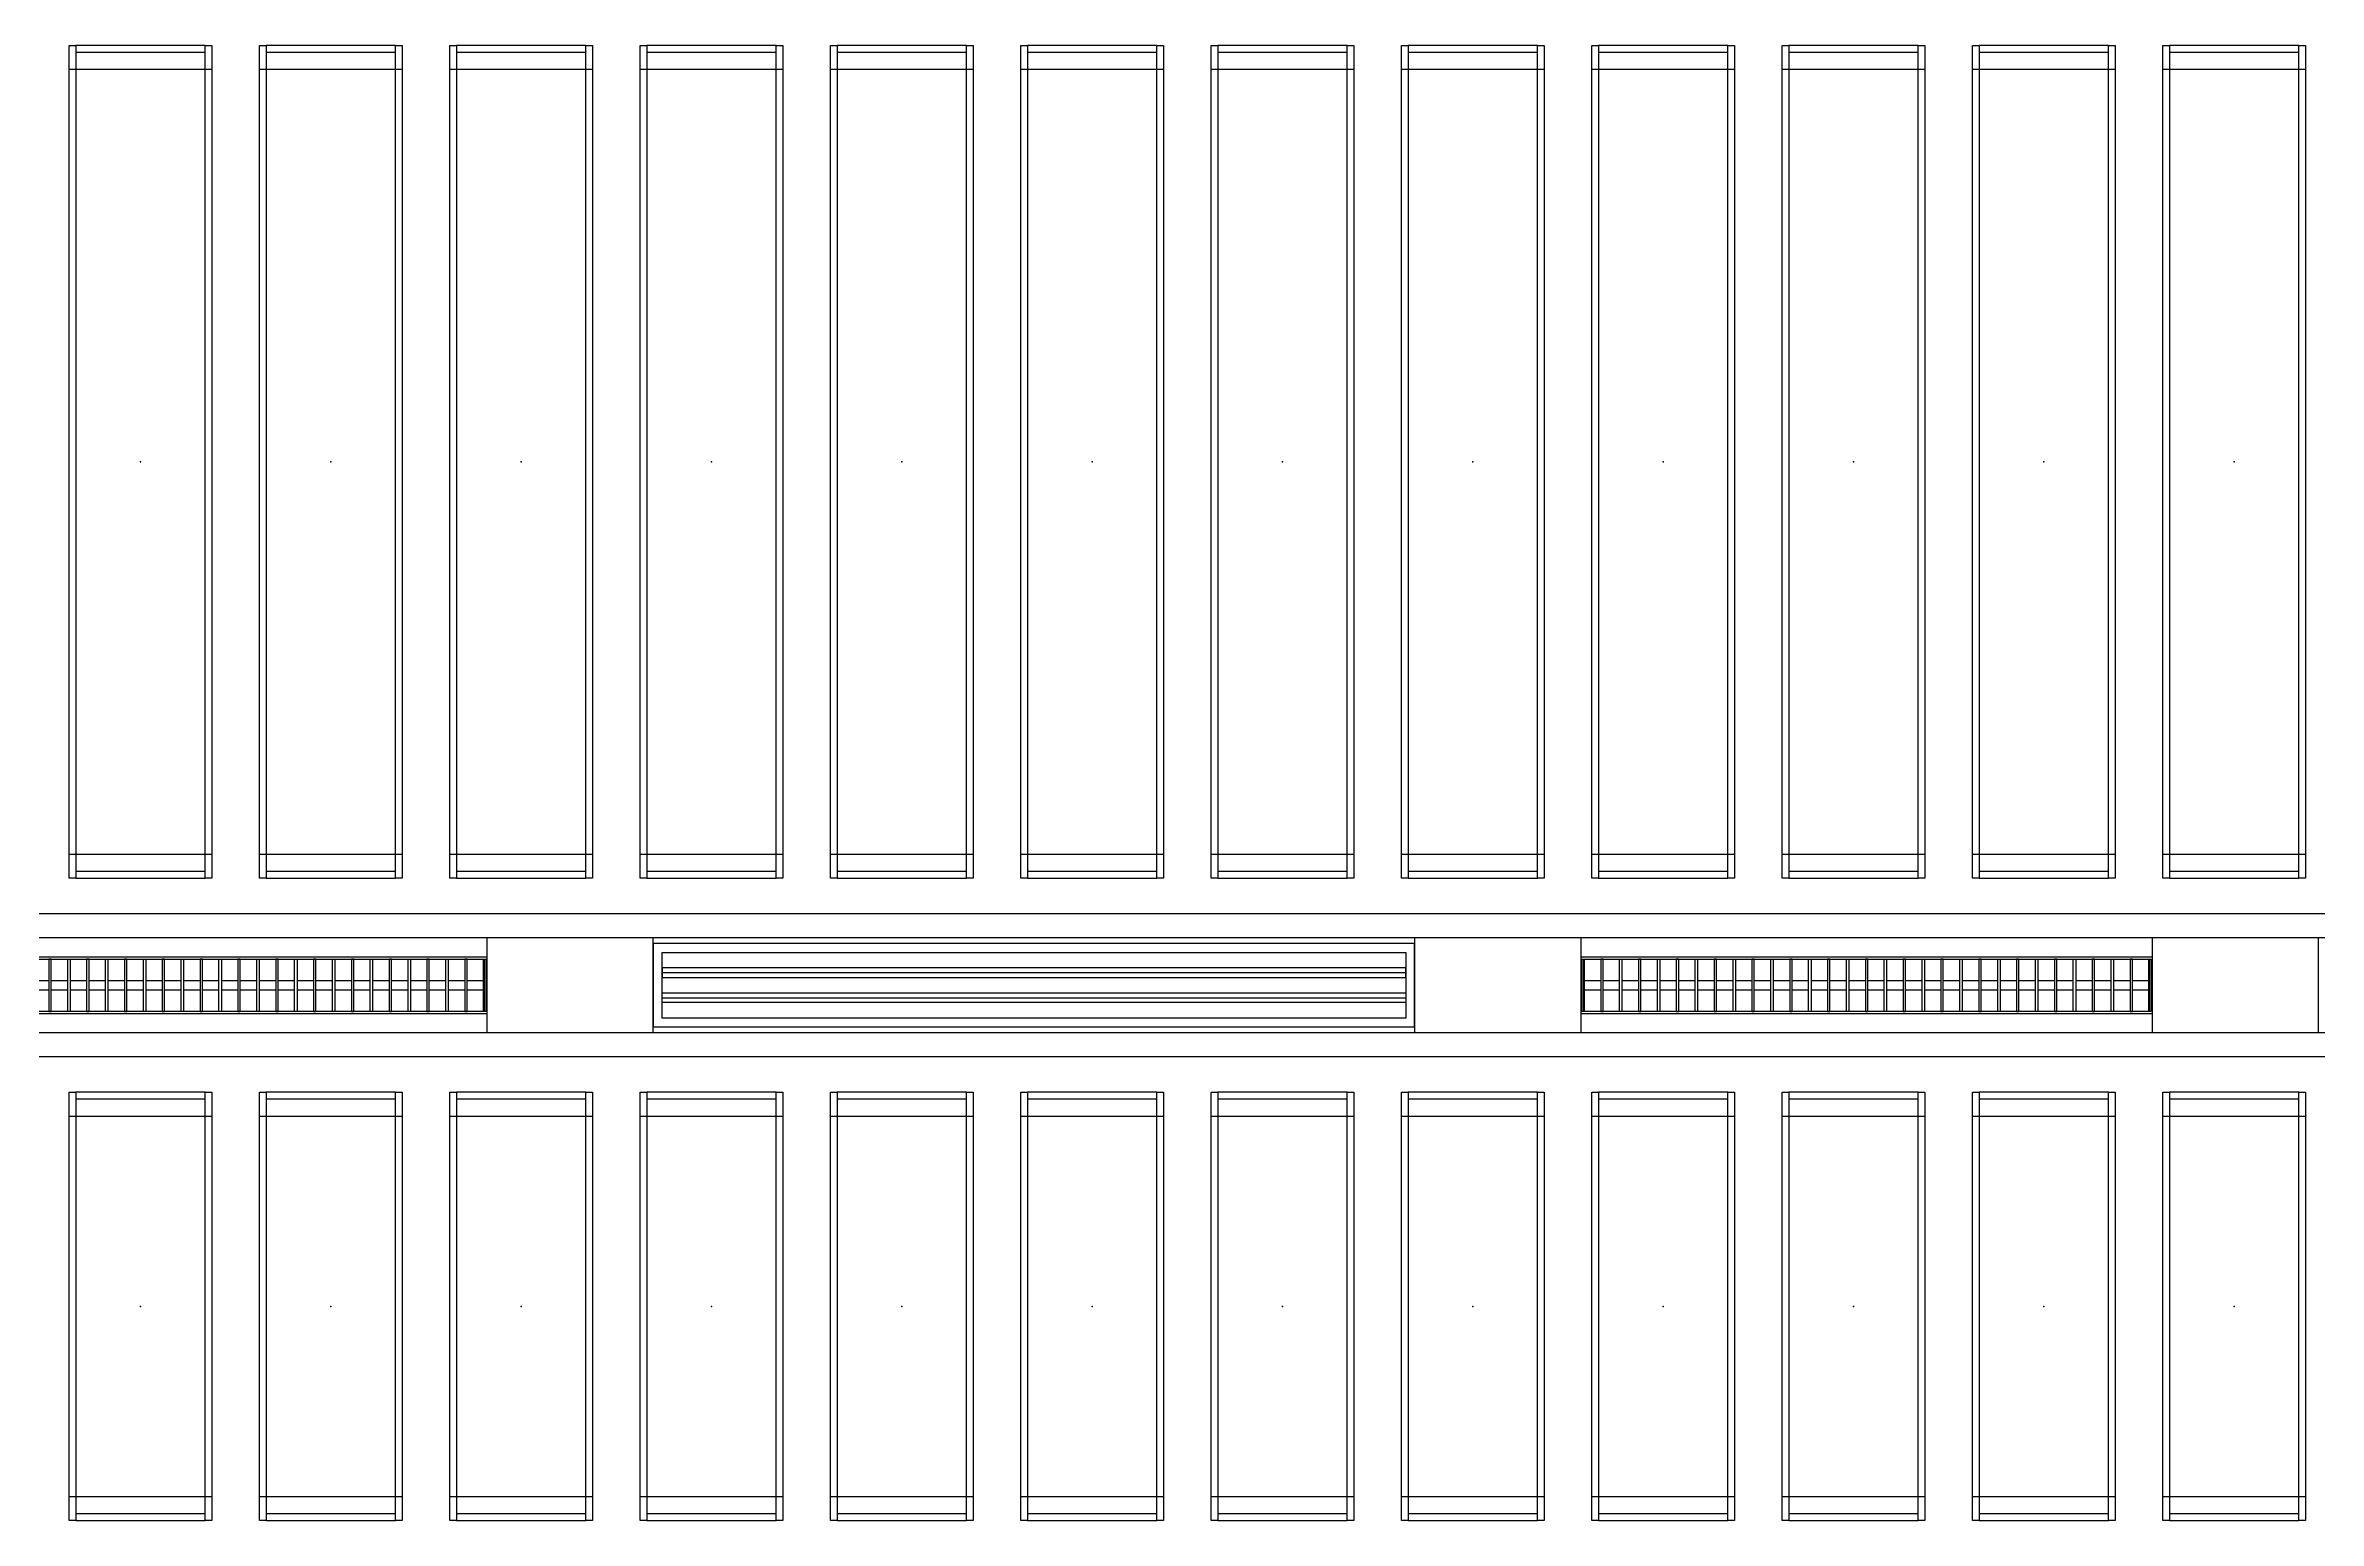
# Model space of a CAD drawing. Header units: millimetres. Extents: x -962357 to -591933, y -35273 to 59420.
# Drawn here: x -683572 to -678794, y 4345 to 7445 of the extents above; entities that cross this region are included whole.
import ezdxf
from ezdxf.enums import TextEntityAlignment as Align

# ---------------------------------------------------------------- set-up
doc = ezdxf.new("R2010")
doc.units = ezdxf.units.MM
for name, color, linetype in [('000 - WIPEOUT', 250, 'Continuous'), ('001 - ASCESSORIES', 251, 'Continuous'), ('A04_TUBE SERIES', 2, 'Continuous'), ('A11_ALU.SOLID SHEET', 2, 'Continuous')]:
    doc.layers.add(name, color=color, linetype=linetype)
doc.layers.add('008 - LIGHTING', color=1, linetype='Continuous', lineweight=9)

# ---------------------------------------------------------------- blocks, each defined once
blk = doc.blocks.new('*U526')
at = {"layer": '001 - ASCESSORIES', "color": 0, "linetype": 'ByBlock'}
blk.add_lwpolyline([(800, 87.5), (-800, 87.5), (-800, -87.5), (800, -87.5)], close=True, dxfattribs=at)
at = {"layer": '001 - ASCESSORIES', "linetype": 'ByBlock'}
for points in [[(-781.5, 69), (781.5, 69), (781.5, -69), (-781.5, -69)], [(781.5, 36.3), (-781.5, 36.3), (-781.5, 16.3), (781.5, 16.3)], [(-781.5, -16.3), (781.5, -16.3), (781.5, -36.3), (-781.5, -36.3)]]:
    blk.add_lwpolyline(points, close=True, dxfattribs=at)
for points in [[(781.5, 26.3), (-781.5, 26.3)], [(-781.5, -26.3), (781.5, -26.3)]]:
    blk.add_lwpolyline(points, dxfattribs=at)
blk = doc.blocks.new('*U742')
blk.add_point((0, 0))
at = {"layer": 'Defpoints', "color": 250}
blk.add_text('AL.SHEET-HAT-TYPE-C', height=7, rotation=270, dxfattribs=at).set_placement((15, 0), align=Align.BOTTOM_CENTER)
blk.add_wipeout([(0, -100), (350, -100), (350, 100), (0, 100)]).dxf.layer = '000 - WIPEOUT'
at = {"layer": 'A11_ALU.SOLID SHEET', "color": 0}
blk.add_lwpolyline([(0, -100), (350, -100), (350, 100), (0, 100)], close=True, dxfattribs=at)
blk = doc.blocks.new('*U570')
at = {"color": 1}
blk.add_wipeout([(600, -60), (-600, -60), (-600, 60), (600, 60)], dxfattribs=at).dxf.layer = '000 - WIPEOUT'
at = {"layer": '001 - ASCESSORIES', "color": 0}
blk.add_lwpolyline([(600, -60), (-600, -60), (-600, 60), (600, 60)], close=True, dxfattribs=at)
at = {"layer": '001 - ASCESSORIES'}
for points in [[(-593.5, -55), (-598.5, -55), (-598.5, 55), (-593.5, 55)], [(595, -55), (-595, -55), (-595, 55), (595, 55)], [(-558.8, -55), (-553.8, -55), (-553.8, 55), (-558.8, 55)], [(-514, -55), (-519, -55), (-519, 55), (-514, 55)], [(-479.3, -55), (-474.3, -55), (-474.3, 55), (-479.3, 55)], [(-434.6, -55), (-439.6, -55), (-439.6, 55), (-434.6, 55)], [(-399.8, -55), (-394.8, -55), (-394.8, 55), (-399.8, 55)], [(-355.1, -55), (-360.1, -55), (-360.1, 55), (-355.1, 55)], [(-320.4, -55), (-315.4, -55), (-315.4, 55), (-320.4, 55)], [(-275.6, -55), (-280.6, -55), (-280.6, 55), (-275.6, 55)], [(-240.9, -55), (-235.9, -55), (-235.9, 55), (-240.9, 55)], [(-196.2, -55), (-201.2, -55), (-201.2, 55), (-196.2, 55)], [(-161.4, -55), (-156.4, -55), (-156.4, 55), (-161.4, 55)], [(-116.7, -55), (-121.7, -55), (-121.7, 55), (-116.7, 55)], [(-82, -55), (-77, -55), (-77, 55), (-82, 55)], [(-37.2, -55), (-42.2, -55), (-42.2, 55), (-37.2, 55)], [(-2.5, -55), (2.5, -55), (2.5, 55), (-2.5, 55)], [(42.2, -55), (37.2, -55), (37.2, 55), (42.2, 55)], [(77, -55), (82, -55), (82, 55), (77, 55)], [(121.7, -55), (116.7, -55), (116.7, 55), (121.7, 55)], [(156.4, -55), (161.4, -55), (161.4, 55), (156.4, 55)], [(201.2, -55), (196.2, -55), (196.2, 55), (201.2, 55)], [(235.9, -55), (240.9, -55), (240.9, 55), (235.9, 55)], [(280.6, -55), (275.6, -55), (275.6, 55), (280.6, 55)], [(315.4, -55), (320.4, -55), (320.4, 55), (315.4, 55)], [(360.1, -55), (355.1, -55), (355.1, 55), (360.1, 55)], [(394.8, -55), (399.8, -55), (399.8, 55), (394.8, 55)], [(439.6, -55), (434.6, -55), (434.6, 55), (439.6, 55)], [(474.3, -55), (479.3, -55), (479.3, 55), (474.3, 55)], [(519, -55), (514, -55), (514, 55), (519, 55)], [(553.8, -55), (558.8, -55), (558.8, 55), (553.8, 55)], [(598.5, -55), (593.5, -55), (593.5, 55), (598.5, 55)]]:
    blk.add_lwpolyline(points, close=True, dxfattribs=at)
for points in [[(-593.5, 10), (-558.8, 10)], [(-553.8, 10), (-519, 10)], [(-514, 10), (-479.3, 10)], [(-474.3, 10), (-439.6, 10)], [(-434.6, 10), (-399.8, 10)], [(-394.8, 10), (-360.1, 10)], [(-355.1, 10), (-320.4, 10)], [(-315.4, 10), (-280.6, 10)], [(-275.6, 10), (-240.9, 10)], [(-235.9, 10), (-201.2, 10)], [(-196.2, 10), (-161.4, 10)], [(-156.4, 10), (-121.7, 10)], [(-116.7, 10), (-82, 10)], [(-77, 10), (-42.2, 10)], [(-37.2, 10), (-2.5, 10)], [(2.5, 10), (37.2, 10)], [(42.2, 10), (77, 10)], [(82, 10), (116.7, 10)], [(121.7, 10), (156.4, 10)], [(161.4, 10), (196.2, 10)], [(201.2, 10), (235.9, 10)], [(240.9, 10), (275.6, 10)], [(280.6, 10), (315.4, 10)], [(320.4, 10), (355.1, 10)], [(360.1, 10), (394.8, 10)], [(399.8, 10), (434.6, 10)], [(439.6, 10), (474.3, 10)], [(479.3, 10), (514, 10)], [(519, 10), (553.8, 10)], [(558.8, 10), (593.5, 10)], [(-593.5, -10), (-558.8, -10)], [(-553.8, -10), (-519, -10)], [(-514, -10), (-479.3, -10)], [(-474.3, -10), (-439.6, -10)], [(-434.6, -10), (-399.8, -10)], [(-394.8, -10), (-360.1, -10)], [(-355.1, -10), (-320.4, -10)], [(-315.4, -10), (-280.6, -10)], [(-275.6, -10), (-240.9, -10)], [(-235.9, -10), (-201.2, -10)], [(-196.2, -10), (-161.4, -10)], [(-156.4, -10), (-121.7, -10)], [(-116.7, -10), (-82, -10)], [(-77, -10), (-42.2, -10)], [(-37.2, -10), (-2.5, -10)], [(2.5, -10), (37.2, -10)], [(42.2, -10), (77, -10)], [(82, -10), (116.7, -10)], [(121.7, -10), (156.4, -10)], [(161.4, -10), (196.2, -10)], [(201.2, -10), (235.9, -10)], [(240.9, -10), (275.6, -10)], [(280.6, -10), (315.4, -10)], [(320.4, -10), (355.1, -10)], [(360.1, -10), (394.8, -10)], [(399.8, -10), (434.6, -10)], [(439.6, -10), (474.3, -10)], [(479.3, -10), (514, -10)], [(519, -10), (553.8, -10)], [(558.8, -10), (593.5, -10)]]:
    blk.add_lwpolyline(points, dxfattribs=at)
blk = doc.blocks.new('*U734')
blk.add_wipeout([(-25, 0), (25, 0), (25, 81755), (-25, 81755)]).dxf.layer = '000 - WIPEOUT'
at = {"layer": 'A04_TUBE SERIES', "color": 0}
blk.add_lwpolyline([(-25, 0), (25, 0), (25, 81755), (-25, 81755)], close=True, dxfattribs=at)
at = {"layer": 'Defpoints', "color": 250, "flags": 1}
blk.add_attdef('EXTR.OVL-LENGTH_', (-33.1, -9), '', height=5, dxfattribs=at)
blk = doc.blocks.new('*U731')
blk.add_wipeout([(-25, 0), (25, 0), (25, 81755), (-25, 81755)]).dxf.layer = '000 - WIPEOUT'
at = {"layer": 'A04_TUBE SERIES', "color": 0}
blk.add_lwpolyline([(-25, 0), (25, 0), (25, 81755), (-25, 81755)], close=True, dxfattribs=at)
at = {"layer": 'Defpoints', "color": 250, "flags": 1}
blk.add_attdef('EXTR.OVL-LENGTH_', (-33.1, -9), '', height=5, dxfattribs=at)
blk = doc.blocks.new('*U615')
for p, q in [((-825.3, 850), (-825.3, 1150)), ((825, 1150), (825, 850)), ((-825.3, 450), (-825.3, 750)), ((825, 750), (825, 450)), ((-825.3, 50), (-825.3, 350)), ((825, 350), (825, 50)), ((-825.3, -350), (-825.3, -50)), ((825, -50), (825, -350)), ((-825.3, -750), (-825.3, -450)), ((825, -450), (825, -750)), ((-825.3, -1150), (-825.3, -850)), ((825, -850), (825, -1150)), ((-825.3, -1550), (-825.3, -1250)), ((825, -1250), (825, -1550)), ((-825.3, -1950), (-825.3, -1650)), ((825, -1650), (825, -1950)), ((-825.3, -2350), (-825.3, -2050)), ((825, -2050), (825, -2350)), ((-825.3, -2750), (-825.3, -2450)), ((825, -2450), (825, -2750)), ((-825.3, -3150), (-825.3, -2850)), ((825, -2850), (825, -3150)), ((-825.3, -3550), (-825.3, -3250)), ((825, -3250), (825, -3550))]:
    blk.add_line(p, q)
for p in [(0, 1000), (0, 600), (0, 200), (0, -200), (0, -600), (0, -1000), (0, -1400), (0, -1800), (0, -2200), (0, -2600), (0, -3000), (0, -3400)]:
    blk.add_point(p)
at = {"layer": 'A11_ALU.SOLID SHEET', "color": 0}
for points in [[(-875, 1150), (875, 1150), (875, 1136), (-875, 1136)], [(-875, 864), (-861, 864), (-861, 1136), (-875, 1136)], [(875, 1136), (861, 1136), (861, 864), (875, 864)], [(-875, 864), (875, 864), (875, 850), (-875, 850)], [(-875, 750), (875, 750), (875, 736), (-875, 736)], [(-875, 464), (-861, 464), (-861, 736), (-875, 736)], [(875, 736), (861, 736), (861, 464), (875, 464)], [(-875, 464), (875, 464), (875, 450), (-875, 450)], [(-875, 350), (875, 350), (875, 336), (-875, 336)], [(-875, 64), (-861, 64), (-861, 336), (-875, 336)], [(875, 336), (861, 336), (861, 64), (875, 64)], [(-875, 64), (875, 64), (875, 50), (-875, 50)], [(-875, -50), (875, -50), (875, -64), (-875, -64)], [(-875, -336), (-861, -336), (-861, -64), (-875, -64)], [(875, -64), (861, -64), (861, -336), (875, -336)], [(-875, -336), (875, -336), (875, -350), (-875, -350)], [(-875, -450), (875, -450), (875, -464), (-875, -464)], [(-875, -736), (-861, -736), (-861, -464), (-875, -464)], [(875, -464), (861, -464), (861, -736), (875, -736)], [(-875, -736), (875, -736), (875, -750), (-875, -750)], [(-875, -850), (875, -850), (875, -864), (-875, -864)], [(-875, -1136), (-861, -1136), (-861, -864), (-875, -864)], [(875, -864), (861, -864), (861, -1136), (875, -1136)], [(-875, -1136), (875, -1136), (875, -1150), (-875, -1150)], [(-875, -1250), (875, -1250), (875, -1264), (-875, -1264)], [(-875, -1536), (-861, -1536), (-861, -1264), (-875, -1264)], [(875, -1264), (861, -1264), (861, -1536), (875, -1536)], [(-875, -1536), (875, -1536), (875, -1550), (-875, -1550)], [(-875, -1650), (875, -1650), (875, -1664), (-875, -1664)], [(-875, -1936), (-861, -1936), (-861, -1664), (-875, -1664)], [(875, -1664), (861, -1664), (861, -1936), (875, -1936)], [(-875, -1936), (875, -1936), (875, -1950), (-875, -1950)], [(-875, -2050), (875, -2050), (875, -2064), (-875, -2064)], [(-875, -2336), (-861, -2336), (-861, -2064), (-875, -2064)], [(875, -2064), (861, -2064), (861, -2336), (875, -2336)], [(-875, -2336), (875, -2336), (875, -2350), (-875, -2350)], [(-875, -2450), (875, -2450), (875, -2464), (-875, -2464)], [(-875, -2736), (-861, -2736), (-861, -2464), (-875, -2464)], [(875, -2464), (861, -2464), (861, -2736), (875, -2736)], [(-875, -2736), (875, -2736), (875, -2750), (-875, -2750)], [(-875, -2850), (875, -2850), (875, -2864), (-875, -2864)], [(-875, -3136), (-861, -3136), (-861, -2864), (-875, -2864)], [(875, -2864), (861, -2864), (861, -3136), (875, -3136)], [(-875, -3136), (875, -3136), (875, -3150), (-875, -3150)], [(-875, -3250), (875, -3250), (875, -3264), (-875, -3264)], [(-875, -3536), (-861, -3536), (-861, -3264), (-875, -3264)], [(875, -3264), (861, -3264), (861, -3536), (875, -3536)], [(-875, -3536), (875, -3536), (875, -3550), (-875, -3550)]]:
    blk.add_lwpolyline(points, close=True, dxfattribs=at)
blk = doc.blocks.new('*U618')
for p, q in [((-400.3, 6450), (-400.3, 6750)), ((400, 6750), (400, 6450)), ((-400.3, 6050), (-400.3, 6350)), ((400, 6350), (400, 6050)), ((-400.3, 5650), (-400.3, 5950)), ((400, 5950), (400, 5650)), ((-400.3, 5250), (-400.3, 5550)), ((400, 5550), (400, 5250)), ((-400.3, 4850), (-400.3, 5150)), ((400, 5150), (400, 4850)), ((-400.3, 4450), (-400.3, 4750)), ((400, 4750), (400, 4450)), ((-400.3, 4050), (-400.3, 4350)), ((400, 4350), (400, 4050)), ((-400.3, 3650), (-400.3, 3950)), ((400, 3950), (400, 3650)), ((-400.3, 3250), (-400.3, 3550)), ((400, 3550), (400, 3250)), ((-400.3, 2850), (-400.3, 3150)), ((400, 3150), (400, 2850)), ((-400.3, 2450), (-400.3, 2750)), ((400, 2750), (400, 2450)), ((-400.3, 2050), (-400.3, 2350)), ((400, 2350), (400, 2050))]:
    blk.add_line(p, q)
for p in [(0, 6600), (0, 6200), (0, 5800), (0, 5400), (0, 5000), (0, 4600), (0, 4200), (0, 3800), (0, 3400), (0, 3000), (0, 2600), (0, 2200)]:
    blk.add_point(p)
at = {"layer": 'A11_ALU.SOLID SHEET', "color": 0}
for points in [[(-450, 6750), (450, 6750), (450, 6736), (-450, 6736)], [(-450, 6464), (-436, 6464), (-436, 6736), (-450, 6736)], [(450, 6736), (436, 6736), (436, 6464), (450, 6464)], [(-450, 6464), (450, 6464), (450, 6450), (-450, 6450)], [(-450, 6350), (450, 6350), (450, 6336), (-450, 6336)], [(-450, 6064), (-436, 6064), (-436, 6336), (-450, 6336)], [(450, 6336), (436, 6336), (436, 6064), (450, 6064)], [(-450, 6064), (450, 6064), (450, 6050), (-450, 6050)], [(-450, 5950), (450, 5950), (450, 5936), (-450, 5936)], [(-450, 5664), (-436, 5664), (-436, 5936), (-450, 5936)], [(450, 5936), (436, 5936), (436, 5664), (450, 5664)], [(-450, 5664), (450, 5664), (450, 5650), (-450, 5650)], [(-450, 5550), (450, 5550), (450, 5536), (-450, 5536)], [(-450, 5264), (-436, 5264), (-436, 5536), (-450, 5536)], [(450, 5536), (436, 5536), (436, 5264), (450, 5264)], [(-450, 5264), (450, 5264), (450, 5250), (-450, 5250)], [(-450, 5150), (450, 5150), (450, 5136), (-450, 5136)], [(-450, 4864), (-436, 4864), (-436, 5136), (-450, 5136)], [(450, 5136), (436, 5136), (436, 4864), (450, 4864)], [(-450, 4864), (450, 4864), (450, 4850), (-450, 4850)], [(-450, 4750), (450, 4750), (450, 4736), (-450, 4736)], [(-450, 4464), (-436, 4464), (-436, 4736), (-450, 4736)], [(450, 4736), (436, 4736), (436, 4464), (450, 4464)], [(-450, 4464), (450, 4464), (450, 4450), (-450, 4450)], [(-450, 4350), (450, 4350), (450, 4336), (-450, 4336)], [(-450, 4064), (-436, 4064), (-436, 4336), (-450, 4336)], [(450, 4336), (436, 4336), (436, 4064), (450, 4064)], [(-450, 4064), (450, 4064), (450, 4050), (-450, 4050)], [(-450, 3950), (450, 3950), (450, 3936), (-450, 3936)], [(-450, 3664), (-436, 3664), (-436, 3936), (-450, 3936)], [(450, 3936), (436, 3936), (436, 3664), (450, 3664)], [(-450, 3664), (450, 3664), (450, 3650), (-450, 3650)], [(-450, 3550), (450, 3550), (450, 3536), (-450, 3536)], [(-450, 3264), (-436, 3264), (-436, 3536), (-450, 3536)], [(450, 3536), (436, 3536), (436, 3264), (450, 3264)], [(-450, 3264), (450, 3264), (450, 3250), (-450, 3250)], [(-450, 3150), (450, 3150), (450, 3136), (-450, 3136)], [(-450, 2864), (-436, 2864), (-436, 3136), (-450, 3136)], [(450, 3136), (436, 3136), (436, 2864), (450, 2864)], [(-450, 2864), (450, 2864), (450, 2850), (-450, 2850)], [(-450, 2750), (450, 2750), (450, 2736), (-450, 2736)], [(-450, 2464), (-436, 2464), (-436, 2736), (-450, 2736)], [(450, 2736), (436, 2736), (436, 2464), (450, 2464)], [(-450, 2464), (450, 2464), (450, 2450), (-450, 2450)], [(-450, 2350), (450, 2350), (450, 2336), (-450, 2336)], [(-450, 2064), (-436, 2064), (-436, 2336), (-450, 2336)], [(450, 2336), (436, 2336), (436, 2064), (450, 2064)], [(-450, 2064), (450, 2064), (450, 2050), (-450, 2050)]]:
    blk.add_lwpolyline(points, close=True, dxfattribs=at)
blk = doc.blocks.new('*U856')
at = {"layer": 'A11_ALU.SOLID SHEET', "color": 0, "linetype": 'ByBlock', "rotation": 90}
for name, p in [('*U615', (62308.5, 2990)), ('*U618', (67908.5, 1215))]:
    blk.add_blockref(name, p, dxfattribs=at)
at = {"layer": 'A11_ALU.SOLID SHEET', "color": 1}
for p in [(62036, 1890), (63986, 1890), (65536, 1890)]:
    blk.add_blockref('*U742', p, dxfattribs=at)
at = {"layer": '008 - LIGHTING'}
for name, p in [('*U526', (63186, 1890)), ('*U570', (61436, 1890)), ('*U570', (64936, 1890))]:
    blk.add_blockref(name, p, dxfattribs=at)
at = {"layer": 'A04_TUBE SERIES', "color": 0, "linetype": 'ByBlock', "rotation": 270}
for name, p in [('*U734', (21303.5, 2015)), ('*U731', (21303.5, 1765))]:
    blk.add_blockref(name, p, dxfattribs=at)

msp = doc.modelspace()

# ---------------------------------------------------------------- block references
at = {"layer": 'A11_ALU.SOLID SHEET', "color": 2}
msp.add_blockref('*U856', (-744680, 3580), dxfattribs=at)

doc.saveas('drawing.dxf')
